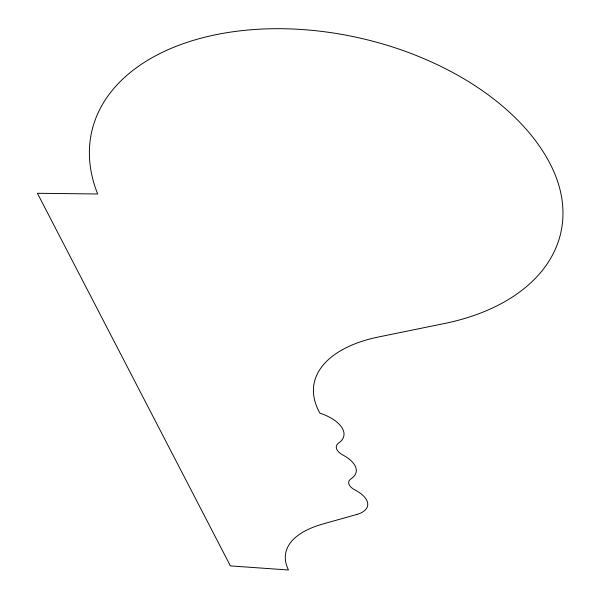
<?xml version="1.0" encoding="UTF-8"?>
<svg xmlns="http://www.w3.org/2000/svg" width="600" height="600" viewBox="0 0 600 600"><rect width="100%" height="100%" fill="white"/><g stroke="black" fill="none" stroke-linecap="round" stroke-linejoin="round"><path stroke-width="0.9" d="M356.798 514.47L323.108 523.935A122.212 52.56 9.5 0 0 288.487 570L230.4 565.898L37.418 193.29L97.672 193.98A240.87 150.608 12.8 0 1 258.923 29.22A240.87 150.608 12.8 0 1 552.315 168.27A221.767 139.328 12.2 0 1 444.54 323.498L378.548 336.975A133.958 70.028 8.7 0 0 319.98 413.19A36.045 18 11.6 0 1 338.827 442.882A17.79 8.775 10.6 0 0 343.05 455.107A34.733 16.725 11.2 0 1 351.188 478.68A17.16 8.16 10.3 0 0 355.118 490.05A33.517 15.578 10.8 0 1 356.798 514.47"/></g></svg>
